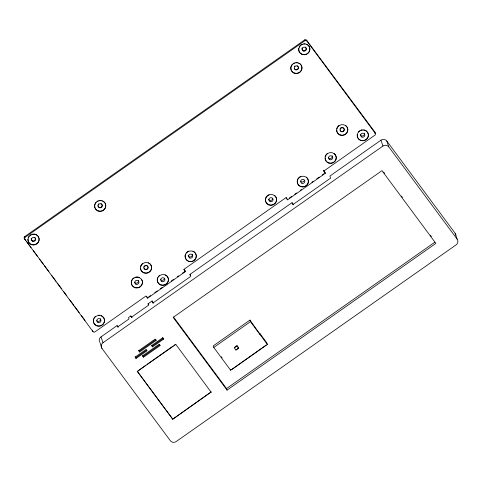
<?xml version="1.0" encoding="UTF-8"?>
<svg xmlns="http://www.w3.org/2000/svg" width="482" height="482" viewBox="0 0 482 482"><rect width="100%" height="100%" fill="white"/><g stroke="black" fill="none" stroke-linecap="round" stroke-linejoin="round"><path stroke-width="0.72" d="M24.69 236.638L304.63 39.934A1.41 1.344 -18.7 0 1 306.582 40.217L374.749 131.887L375.219 133.291A1.41 1.344 -18.7 0 1 374.882 135.183L323.826 171.056L325.434 173.225L287.573 199.831L285.965 197.656L183.853 269.402L185.462 271.577L147.606 298.177L145.992 296.008L94.942 331.881A1.41 1.344 -18.7 0 1 92.99 331.604L24.347 238.53A1.41 1.344 -18.7 0 1 24.69 236.638L24.956 237.415A1.41 1.344 -18.7 0 0 24.612 239.307M24.956 237.415L304.895 40.717A1.41 1.344 -18.7 0 1 306.847 40.994L375.219 133.291M148.679 296.894L150.511 295.605M154.788 292.604L157.228 290.887M160.283 288.742L162.115 287.453M165.778 284.88L167.001 284.019M171.273 281.018L173.719 279.301M177.382 276.728L178.599 275.867M182.268 273.294L185.317 271.149L183.985 269.245M289.26 198.114L291.7 196.397M294.755 194.252L296.587 192.963M300.25 190.39L301.473 189.534M311.854 182.238L313.077 181.383M316.74 178.804L319.18 177.087M322.235 174.942L324.067 173.659M99.979 342.569A4.224 4.037 -18.7 0 1 101.003 336.894L117.066 325.609L118.277 327.236M132.044 317.56L130.833 315.933L128.543 317.548L129.013 318.945L117.542 327.007L117.066 325.609M130.833 315.933L131.309 317.337L148.522 305.245L148.046 303.841L152.059 301.021L153.668 303.19M152.059 301.021L152.758 303.088L190.619 276.481L189.92 274.415L292.032 202.669L293.64 204.844M455.924 235.282A4.224 4.037 -18.7 0 0 455.177 233.33L386.799 141.033A4.224 4.037 -18.7 0 0 380.943 140.196L329.893 176.069L330.592 178.135L292.731 204.736L292.032 202.669M101.955 348.414A4.224 4.037 -18.7 0 1 102.985 342.738L382.925 146.04A4.224 4.037 -18.7 0 1 388.781 146.877L457.153 239.174A4.224 4.037 -18.7 0 1 456.129 244.85L176.189 441.548A4.224 4.037 -18.7 0 1 170.333 440.711L101.955 348.414L100.196 343.22M139.623 351.999L139.358 351.215L155.849 339.629L156.114 340.413L139.623 351.999L138.659 350.691L155.132 339.117L156.114 340.413M136.063 358.457L135.099 357.156L146.082 349.444L147.046 350.745L136.063 358.457L135.797 357.68L146.781 349.962M163.302 338.358L163.567 339.135L152.535 346.883L152.27 346.106L163.302 338.358L162.651 337.496M143.485 357.21L143.22 356.427L159.777 344.799L160.042 345.576L143.485 357.21L142.521 355.903L159.06 344.287L160.042 345.576M172.725 419.213L211.092 392.017L172.725 419.213L137.328 371.441L145.805 365.242M147.028 364.386L173.261 345.956M174.478 345.094L175.701 344.238L211.158 392.209M137.328 371.441L175.767 344.431M249.947 320.096L213.237 345.895L213.767 347.45L230.655 370.254L267.371 344.455L266.841 342.901L259.605 333.128L259.997 334.297L249.947 320.096L250.477 321.657L267.371 344.455M213.767 347.45L250.477 321.657M234.246 347.679L236.999 345.745L238.674 348.112L235.921 350.046L234.312 347.871L236.999 345.745M238.608 347.914L235.921 350.046M266.154 345.07L231.806 369.447M227.058 390.119L173.159 317.373L381.967 170.652L435.867 243.404L227.058 390.119L226.528 388.558L434.722 242.277M163.567 339.135L162.585 337.846L151.571 345.582L152.535 346.883M383.666 172.098L384.558 173.303M401.482 196.15L402.374 197.349M430.438 235.228L431.33 236.433M286.097 197.493L287.573 199.831M189.92 274.415L190.727 275.505M237.066 345.937L238.674 348.112M221.238 356.692L222.13 357.897M173.526 317.011L226.528 388.558M146.468 296.31L147.149 297.231M148.046 303.841L148.848 304.925M151.631 345.239L152.27 346.106M138.72 350.348L139.358 351.215M142.576 355.559L143.22 356.427M135.159 356.813L135.797 357.68M137.268 371.242L172.658 419.021M24.347 238.53L25.685 240.331M26.582 241.536L31.041 247.561M33.276 250.574L37.735 256.599M39.524 259.009L43.537 264.431M44.428 265.63L48.893 271.655M51.568 275.27L56.033 281.295M57.37 283.103L61.389 288.525M63.618 291.532L66.745 295.749M69.42 299.364L73.885 305.389M74.776 306.594L79.235 312.619M81.47 315.626L85.037 320.446M455.177 233.33L457.153 239.174M386.799 141.033L388.781 146.877M380.943 140.196L382.925 146.04M306.582 40.217L306.847 40.994M304.63 39.934L304.895 40.717M325.434 173.225L323.615 170.429L323.826 171.056M230.306 369.212L230.655 370.254M185.317 271.149L185.462 271.577M147.456 297.749L147.606 298.177M101.003 336.894L102.985 342.738M92.514 330.2L92.99 331.604M164.428 278.108A2.109 2.018 -18.7 0 1 160.614 279.548M304.371 180.286A2.109 2.018 -18.7 0 1 300.581 181.202M100.449 318.656A2.109 2.018 -18.7 0 1 96.755 320.614M138.412 280.428A2.109 2.018 -18.7 0 1 134.719 282.38M192.234 254.171A2.109 2.018 -18.7 0 1 190.715 256.882A2.109 2.018 -18.7 0 1 188.161 255.147M272.661 198.253A2.109 2.018 -18.7 0 1 268.595 199.229M332.2 155.819A2.109 2.018 -18.7 0 1 328.507 157.777M364.326 133.249A2.109 2.018 -18.7 0 1 362.807 135.96A2.109 2.018 -18.7 0 1 360.259 134.225M35.276 238.096A2.109 2.018 -18.7 0 1 33.487 240.855A2.109 2.018 -18.7 0 1 31.234 238.542M34.65 237.252A2.109 2.018 -18.7 0 1 35.023 237.632M305.413 47.001A2.109 2.018 -18.7 0 1 305.787 49.706A2.109 2.018 -18.7 0 1 303.015 50.375A2.109 2.018 -18.7 0 1 302.16 47.784M101.756 204.187A2.109 2.018 -18.7 0 1 100.756 207.284A2.109 2.018 -18.7 0 1 97.942 205.633M98.129 204.591A2.109 2.018 -18.7 0 1 98.828 203.772M100.925 203.537A2.109 2.018 -18.7 0 1 101.389 203.808M297.942 66.341A2.109 2.018 -18.7 0 1 297.195 69.324A2.109 2.018 -18.7 0 1 294.249 68.293M294.315 66.745A2.109 2.018 -18.7 0 1 295.014 65.92M297.111 65.685A2.109 2.018 -18.7 0 1 297.575 65.962M374.749 131.887A1.41 1.344 -18.7 0 1 374.869 133.231M146.432 265.317A2.109 2.018 -18.7 0 1 147.378 268.685A2.109 2.018 -18.7 0 1 143.859 267.872M143.859 266.823A2.109 2.018 -18.7 0 1 144.064 266.329M144.835 265.564A2.109 2.018 -18.7 0 1 145.341 265.347M342.437 127.435A2.109 2.018 -18.7 0 1 343.684 130.7A2.109 2.018 -18.7 0 1 340.099 130.188M340.003 129.146A2.109 2.018 -18.7 0 1 340.172 128.634M340.467 128.182A2.109 2.018 -18.7 0 1 341.889 127.423M32.535 234.125A5.627 5.386 -18.7 0 1 39.084 238.813A5.627 5.386 -18.7 0 1 33.493 244.832A5.627 5.386 -18.7 0 1 27.92 239.096M28.233 237.71A5.627 5.386 -18.7 0 1 28.914 236.439M29.902 235.373A5.627 5.386 -18.7 0 1 31.137 234.583M102.533 200.825A5.627 5.386 -18.7 0 1 105.022 208.363A5.627 5.386 -18.7 0 1 96.954 210.303A5.627 5.386 -18.7 0 1 95.876 202.428M96.948 201.446A5.627 5.386 -18.7 0 1 98.25 200.759M99.678 200.416A5.627 5.386 -18.7 0 1 101.136 200.44M148.384 262.714A5.627 5.386 -18.7 0 1 149.239 272.023A5.627 5.386 -18.7 0 1 140.437 268.299M140.503 266.889A5.627 5.386 -18.7 0 1 142.805 263.335M141.708 279.56A5.627 5.386 -18.7 0 1 138.286 287.567A5.627 5.386 -18.7 0 1 131.243 282.512M131.441 281.108A5.627 5.386 -18.7 0 1 134.056 277.765M135.412 277.192A5.627 5.386 -18.7 0 1 139.666 277.632M165.175 274.776A5.627 5.386 -18.7 0 1 167.887 281.892A5.627 5.386 -18.7 0 1 160.44 284.705A5.627 5.386 -18.7 0 1 157.728 277.596M158.512 276.379A5.627 5.386 -18.7 0 1 159.59 275.397M101.25 315.65A5.627 5.386 -18.7 0 1 104.154 322.319A5.627 5.386 -18.7 0 1 97.436 325.874A5.627 5.386 -18.7 0 1 93.363 319.825M93.803 318.463A5.627 5.386 -18.7 0 1 95.665 316.27M98.388 315.24A5.627 5.386 -18.7 0 1 99.852 315.264M193.029 251.158A5.627 5.386 -18.7 0 1 195.746 258.274A5.627 5.386 -18.7 0 1 188.299 261.087A5.627 5.386 -18.7 0 1 185.588 253.972M186.371 252.761A5.627 5.386 -18.7 0 1 188.745 251.092M274.577 195.451A5.627 5.386 -18.7 0 1 274.583 203.735A5.627 5.386 -18.7 0 1 266.124 202.524A5.627 5.386 -18.7 0 1 269.058 194.662M306.377 177.153A5.627 5.386 -18.7 0 1 306.383 185.437A5.627 5.386 -18.7 0 1 297.924 184.226A5.627 5.386 -18.7 0 1 300.858 176.364M334.237 153.535A5.627 5.386 -18.7 0 1 333.225 162.5A5.627 5.386 -18.7 0 1 325.055 158.391M325.115 156.981A5.627 5.386 -18.7 0 1 327.417 153.433M345.805 125.591A5.627 5.386 -18.7 0 1 344.799 134.556A5.627 5.386 -18.7 0 1 336.623 130.453M336.689 129.037A5.627 5.386 -18.7 0 1 338.991 125.489M363.729 129.851A5.627 5.386 -18.7 0 1 368.278 135.99A5.627 5.386 -18.7 0 1 361.789 140.551A5.627 5.386 -18.7 0 1 357.24 134.412M358.463 131.839A5.627 5.386 -18.7 0 1 359.542 130.857M360.837 130.17A5.627 5.386 -18.7 0 1 362.265 129.827M306.558 44.181A5.627 5.386 -18.7 0 1 309.552 50.809A5.627 5.386 -18.7 0 1 302.889 54.454A5.627 5.386 -18.7 0 1 298.726 48.459M299.147 47.097A5.627 5.386 -18.7 0 1 302.268 44.175M303.69 43.808A5.627 5.386 -18.7 0 1 305.154 43.814M298.72 62.973A5.627 5.386 -18.7 0 1 301.214 70.511A5.627 5.386 -18.7 0 1 293.14 72.457A5.627 5.386 -18.7 0 1 292.062 64.576M293.14 63.594A5.627 5.386 -18.7 0 1 294.436 62.907M295.864 62.564A5.627 5.386 -18.7 0 1 297.328 62.588M144.968 265.956L144.534 266.287A2.109 2.018 -18.7 0 0 145.305 269.607A2.109 2.018 -18.7 0 0 148.113 267.444A2.109 2.018 -18.7 0 0 144.968 265.956M161.922 281.602A2.109 2.018 -18.7 0 0 164.904 279.512A2.109 2.018 -18.7 0 0 161.603 278.114A2.109 2.018 -18.7 0 0 161.922 281.602M301.889 183.256A2.109 2.018 -18.7 0 0 304.871 181.16A2.109 2.018 -18.7 0 0 301.569 179.762A2.109 2.018 -18.7 0 0 301.889 183.256M97.997 322.476A2.109 2.018 -18.7 0 0 100.979 320.379A2.109 2.018 -18.7 0 0 97.677 318.988A2.109 2.018 -18.7 0 0 97.997 322.476M135.96 284.241A2.109 2.018 -18.7 0 0 138.943 282.145A2.109 2.018 -18.7 0 0 135.641 280.753A2.109 2.018 -18.7 0 0 135.96 284.241M189.781 257.984A2.109 2.018 -18.7 0 0 192.758 255.888A2.109 2.018 -18.7 0 0 189.462 254.496A2.109 2.018 -18.7 0 0 189.781 257.984M270.089 201.554A2.109 2.018 -18.7 0 0 273.071 199.458A2.109 2.018 -18.7 0 0 269.769 198.066A2.109 2.018 -18.7 0 0 270.089 201.554M329.748 159.632A2.109 2.018 -18.7 0 0 332.731 157.542A2.109 2.018 -18.7 0 0 329.429 156.144A2.109 2.018 -18.7 0 0 329.748 159.632M361.874 137.063A2.109 2.018 -18.7 0 0 364.856 134.966A2.109 2.018 -18.7 0 0 361.554 133.574A2.109 2.018 -18.7 0 0 361.874 137.063M32.613 241.283A2.109 2.018 -18.7 0 0 35.596 239.193A2.109 2.018 -18.7 0 0 32.294 237.795A2.109 2.018 -18.7 0 0 32.613 241.283M303.377 51.038A2.109 2.018 -18.7 0 0 306.353 48.941A2.109 2.018 -18.7 0 0 303.051 47.543A2.109 2.018 -18.7 0 0 303.377 51.038M295.466 69.8A2.109 2.018 -18.7 0 0 298.448 67.703A2.109 2.018 -18.7 0 0 295.147 66.311A2.109 2.018 -18.7 0 0 295.466 69.8M99.28 207.652A2.109 2.018 -18.7 0 0 102.262 205.555A2.109 2.018 -18.7 0 0 98.961 204.157A2.109 2.018 -18.7 0 0 99.28 207.652M341.322 131.688A2.109 2.018 -18.7 0 0 344.299 129.598A2.109 2.018 -18.7 0 0 341.003 128.2A2.109 2.018 -18.7 0 0 341.322 131.688M31.643 244.748A5.627 5.386 -18.7 0 0 39.09 238.542A5.627 5.386 -18.7 0 0 29.968 235.565A5.627 5.386 -18.7 0 0 31.643 244.748M97.87 210.947A5.627 5.386 -18.7 0 0 105.817 205.362A5.627 5.386 -18.7 0 0 97.015 201.639A5.627 5.386 -18.7 0 0 97.87 210.947M96.581 325.772A5.627 5.386 -18.7 0 0 104.534 320.187A5.627 5.386 -18.7 0 0 95.731 316.463A5.627 5.386 -18.7 0 0 96.581 325.772M135.454 287.832A5.627 5.386 -18.7 0 0 142.335 281.048A5.627 5.386 -18.7 0 0 132.96 278.843A5.627 5.386 -18.7 0 0 135.454 287.832M143.72 272.836A5.627 5.386 -18.7 0 0 151.667 267.257A5.627 5.386 -18.7 0 0 142.871 263.534A5.627 5.386 -18.7 0 0 143.72 272.836M160.506 284.904A5.627 5.386 -18.7 0 0 168.459 279.319A5.627 5.386 -18.7 0 0 159.656 275.596A5.627 5.386 -18.7 0 0 160.506 284.904M188.366 261.28A5.627 5.386 -18.7 0 0 196.313 255.695A5.627 5.386 -18.7 0 0 187.516 251.972A5.627 5.386 -18.7 0 0 188.366 261.28M302.033 54.364A5.627 5.386 -18.7 0 0 309.902 48.676A5.627 5.386 -18.7 0 0 301.045 45.073A5.627 5.386 -18.7 0 0 302.033 54.364M294.056 73.095A5.627 5.386 -18.7 0 0 302.003 67.51A5.627 5.386 -18.7 0 0 293.201 63.793A5.627 5.386 -18.7 0 0 294.056 73.095M339.906 134.99A5.627 5.386 -18.7 0 0 347.859 129.405A5.627 5.386 -18.7 0 0 339.057 125.681A5.627 5.386 -18.7 0 0 339.906 134.99M360.458 140.358A5.627 5.386 -18.7 0 0 368.411 134.773A5.627 5.386 -18.7 0 0 359.608 131.05A5.627 5.386 -18.7 0 0 360.458 140.358M328.338 162.934A5.627 5.386 -18.7 0 0 336.285 157.349A5.627 5.386 -18.7 0 0 327.483 153.625A5.627 5.386 -18.7 0 0 328.338 162.934M300.479 186.552A5.627 5.386 -18.7 0 0 308.426 180.967A5.627 5.386 -18.7 0 0 299.623 177.243A5.627 5.386 -18.7 0 0 300.479 186.552M268.679 204.85A5.627 5.386 -18.7 0 0 276.626 199.265A5.627 5.386 -18.7 0 0 267.823 195.541A5.627 5.386 -18.7 0 0 268.679 204.85"/></g></svg>
